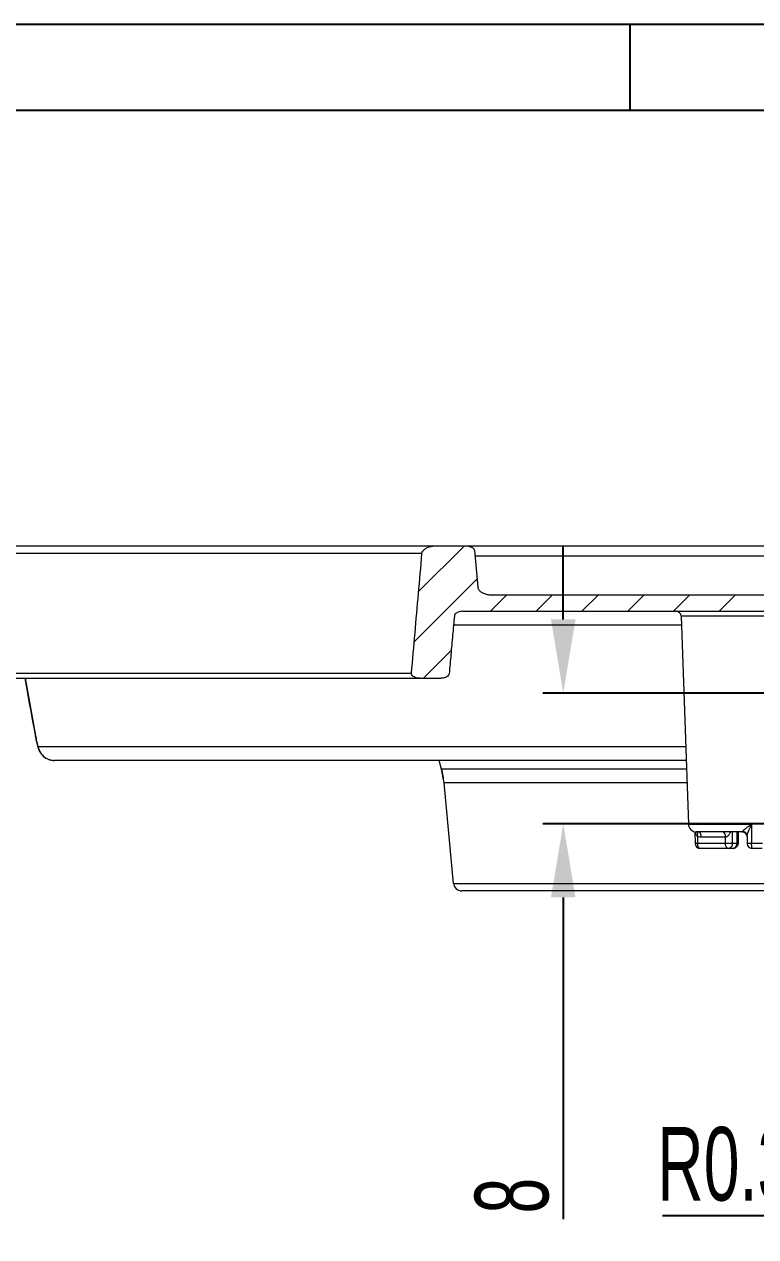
# Model space of a CAD drawing. Header units: millimetres. Extents: x 5536 to 6151, y 463 to 893.
# Drawn here: x 5654.8 to 5699.6, y 819.1 to 893.3 of the extents above; entities that cross this region are included whole.
import ezdxf

# ---------------------------------------------------------------- set-up
doc = ezdxf.new("R2010")
doc.units = ezdxf.units.MM
doc.header["$LTSCALE"] = 0.2
doc.layers.get('0').update_dxf_attribs({"lineweight": 18})
for name, color, linetype, lineweight in [('CAXA0層', 7, 'Continuous', 25), ('poumianxian', 2, 'Continuous', 18), ('图层2', 4, 'Continuous', 18)]:
    doc.layers.add(name, color=color, linetype=linetype, lineweight=lineweight)
doc.styles.add('標準', font='', dxfattribs={"width": 0.667})
doc.styles.get('標準').set_extended_font_data('pmingliu')
doc.dimstyles.new('222222', dxfattribs={"dimtxt": 4.5, "dimasz": 4.5, "dimexe": 1.25, "dimexo": 0.625, "dimtad": 1, "dimdsep": 46, "dimtxsty": '標準', "dimblk": '_CAXARROW', "dimcen": 0, "dimdle": 9, "dimclrd": 6, "dimclre": 6, "dimclrt": 2, "dimadec": 0, "dimazin": 0, "dimtfac": 0.707107, "dimtofl": 0, "dimtmove": 2, "dimatfit": 3, "dimfxl": 0, "dimfrac": 2, "dimtolj": 1, "dimarcsym": 0})
doc.dimstyles.new('zhijing', dxfattribs={"dimtxt": 4.5, "dimasz": 4.5, "dimexe": 1.25, "dimexo": 0.625, "dimtad": 1, "dimtoh": 1, "dimdsep": 46, "dimtxsty": '標準', "dimblk": '_CAXARROW', "dimcen": 0, "dimdle": 9, "dimclrd": 6, "dimclre": 6, "dimclrt": 2, "dimadec": 0, "dimazin": 0, "dimtfac": 0.707107, "dimtofl": 0, "dimtmove": 2, "dimatfit": 3, "dimfxl": 0, "dimfrac": 2, "dimtolj": 1, "dimarcsym": 0})

# ---------------------------------------------------------------- blocks, each defined once
blk = doc.blocks.new('*X27')
at = {"layer": 'poumianxian'}
for points in [[(5687.051, 856.893), (5688.551, 856.893), (5687.801, 852.393)], [(5687.051, 839.893), (5688.551, 839.893), (5687.801, 844.393)]]:
    blk.add_hatch(color=6, dxfattribs=at).paths.add_polyline_path(points, flags=0)
at = {"layer": 'poumianxian', "color": 6, "lineweight": -2}
for p, q in [((5687.801, 856.893), (5687.801, 861.393)), ((5712.736, 852.393), (5686.551, 852.393)), ((5712.236, 844.393), (5686.551, 844.393)), ((5687.801, 839.893), (5687.801, 820.209))]:
    blk.add_line(p, q, dxfattribs=at)
at = {"layer": 'poumianxian', "color": 2, "insert": (5684.671, 821.65), "char_height": 4.5, "width": 4.89845, "attachment_point": 5, "rotation": 90, "style": '標準'}
blk.add_mtext('\\T1.004;8', dxfattribs=at)
blk = doc.blocks.new('_CAXARROW')
blk.add_hatch(color=0).paths.add_polyline_path([(0, 0), (-1, 0.125), (-1, -0.125)], flags=0)
blk = doc.blocks.new('*X30')
at = {"layer": 'poumianxian'}
blk.add_hatch(color=6, dxfattribs=at).paths.add_polyline_path([(5707.474, 839.352), (5708.903, 838.894), (5709.564, 843.408)], flags=0)
at = {"layer": 'poumianxian', "color": 6, "lineweight": -2}
for p, q in [((5702.19, 820.436), (5708.188, 839.123)), ((5693.865, 820.436), (5702.19, 820.436))]:
    blk.add_line(p, q, dxfattribs=at)
at = {"layer": 'poumianxian', "color": 2, "insert": (5697.715, 823.566), "char_height": 4.5, "width": 23.09654, "attachment_point": 5, "style": '標準'}
blk.add_mtext('\\T1.004;R0.3', dxfattribs=at)
blk = doc.blocks.new('321')
at = {"layer": 'CAXA0層'}
for p, q in [((-584, 410), (0, 410)), ((-435.5, 410), (-435.5, 405)), ((-579, 405), (-5, 405))]:
    blk.add_line(p, q, dxfattribs=at)

msp = doc.modelspace()

# ---------------------------------------------------------------- linework, layer by layer
for p, q in [((5638.635, 861.393), (5681.853, 861.393)), ((5680, 861.393), (5681.853, 861.393)), ((5681.853, 861.393), (5779.048, 861.393)), ((5679.158, 860.919), (5638.136, 860.919)), ((5682.373, 861.109), (5682.577, 858.867)), ((5682.373, 861.109), (5682.577, 858.867)), ((5682.403, 860.777), (5779.004, 860.777)), ((5683.453, 858.393), (5739.661, 858.393)), ((5683.453, 858.393), (5759.161, 858.393)), ((5681.653, 857.393), (5708.224, 857.393)), ((5681.653, 857.393), (5694.714, 857.393)), ((5681.653, 857.393), (5708.224, 857.393)), ((5695.014, 857.104), (5695.458, 844.376)), ((5704.308, 857.104), (5695.014, 857.104)), ((5681.089, 856.567), (5695.032, 856.567)), ((5637.753, 853.609), (5678.517, 853.609)), ((5638.052, 853.293), (5680.31, 853.293)), ((5654.874, 853.293), (5655.511, 849.796)), ((5679.018, 853.293), (5680.31, 853.293)), ((5655.488, 849.92), (5655.488, 849.926)), ((5655.511, 849.796), (5655.546, 849.616)), ((5695.293, 849.1), (5655.675, 849.1)), ((5695.322, 848.273), (5656.659, 848.273)), ((5680.357, 847.734), (5680.212, 848.273)), ((5680.506, 846.907), (5680.357, 847.734)), ((5695.341, 847.734), (5680.357, 847.734)), ((5681.083, 840.751), (5680.506, 846.907)), ((5695.37, 846.907), (5680.506, 846.907)), ((5695.458, 844.376), (5699.326, 844.376)), ((5699.326, 844.376), (5699.326, 843.183)), ((5695.851, 843.914), (5695.873, 843.184)), ((5698.75, 843.893), (5695.96, 843.893)), ((5696.009, 843.639), (5696.023, 843.193)), ((5698.75, 843.893), (5696.082, 843.893)), ((5696.247, 843.593), (5697.732, 843.593)), ((5697.732, 843.193), (5697.732, 843.593)), ((5698.163, 843.193), (5698.163, 843.893)), ((5698.424, 843.893), (5698.424, 843.193)), ((5698.493, 843.882), (5698.493, 843.881)), ((5698.493, 843.881), (5698.493, 843.193)), ((5699.05, 843.639), (5699.05, 843.193)), ((5699.05, 843.593), (5699.05, 843.193)), ((5698.493, 843.193), (5696.023, 843.193)), ((5697.882, 842.893), (5696.173, 842.893)), ((5698.193, 842.893), (5696.173, 842.893)), ((5699.995, 843.183), (5699.326, 843.183)), ((5699.971, 842.893), (5699.35, 842.893)), ((5681.083, 840.751), (5798.238, 840.751)), ((5725.696, 840.293), (5681.586, 840.293))]:
    msp.add_line(p, q)
for points in [[(5655.546, 849.616), (5655.562, 849.533), (5655.578, 849.455), (5655.593, 849.383), (5655.607, 849.317), (5655.621, 849.256), (5655.634, 849.201), (5655.646, 849.15), (5655.658, 849.104), (5655.671, 849.059), (5655.685, 849.014), (5655.701, 848.967), (5655.72, 848.917), (5655.745, 848.859)], [(5655.745, 848.859), (5655.777, 848.796), (5655.816, 848.732), (5655.862, 848.667), (5655.916, 848.602), (5655.977, 848.541), (5656.045, 848.483), (5656.12, 848.431)], [(5656.12, 848.431), (5656.2, 848.385), (5656.285, 848.346), (5656.374, 848.315), (5656.467, 848.292), (5656.563, 848.278), (5656.659, 848.273)]]:
    msp.add_lwpolyline(points)
for centre, radius, start, end in [((5694.714, 857.093), 0.3, 1.99991, 90), ((5656.661, 849.273), 1.001, 189.98895, 234.53127), ((5656.654, 849.264), 0.989, 234.55253, 243.52557), ((5656.659, 849.276), 1.002, 243.57128, 252.67219), ((5656.664, 849.289), 1.016, 252.64562, 262.05656), ((5656.66, 849.258), 0.985, 262.04242, 269.9668), ((5675.527, 846.44), 5, 5.35976, 15), ((5695.958, 844.393), 0.5, 182, 270), ((5696.251, 844.248), 0.655, 248.29848, 252.14448), ((5696.247, 844.23), 0.636, 252.09948, 270.00183), ((5698.75, 843.593), 0.3, 360, 90), ((5698.75, 843.609), 0.314, 76.73005, 85.81687), ((5702.022, 842.805), 3.102, 158.75507, 159.39152), ((5696.173, 843.19), 0.297, 260.01851, 269.94458), ((5697.845, 843.193), 0.318, 350.68751, 359.97017), ((5698.192, 843.19), 0.296, 270.05862, 280.18225), ((5699.35, 843.193), 0.3, 180, 270), ((5681.586, 840.798), 0.505, 185.35976, 270), ((5681.586, 840.798), 0.505, 185.35976, 270)]:
    msp.add_arc(centre, radius, start, end)
for points, knots in [([(5679.158, 860.919), (5679.163, 860.976), (5679.209, 861.092), (5679.35, 861.224), (5679.539, 861.321), (5679.761, 861.38), (5679.919, 861.393), (5680, 861.393)], [0, 0, 0, 0, 11684.979309, 24651.923764, 39233.825883, 55174.041803, 71855.604754, 71855.604754, 71855.604754, 71855.604754]), ([(5679.158, 860.919), (5679.163, 860.976), (5679.209, 861.092), (5679.35, 861.224), (5679.539, 861.321), (5679.761, 861.38), (5679.919, 861.393), (5680, 861.393)], [0, 0, 0, 0, 11684.979309, 24651.923764, 39233.825883, 55174.041803, 71855.604754, 71855.604754, 71855.604754, 71855.604754]), ([(5681.853, 861.393), (5681.904, 861.393), (5682, 861.385), (5682.134, 861.35), (5682.249, 861.294), (5682.338, 861.217), (5682.37, 861.144), (5682.373, 861.109)], [0, 0, 0, 0, 17081.488545, 32535.718354, 46678.10079, 59814.271699, 71891.86082, 71891.86082, 71891.86082, 71891.86082]), ([(5681.853, 861.393), (5681.904, 861.393), (5682, 861.385), (5682.134, 861.35), (5682.249, 861.294), (5682.338, 861.217), (5682.37, 861.144), (5682.373, 861.109)], [0, 0, 0, 0, 17081.488545, 32535.718354, 46678.10079, 59814.271699, 71891.86082, 71891.86082, 71891.86082, 71891.86082]), ([(5678.517, 853.609), (5678.588, 854.423), (5678.731, 856.05), (5678.944, 858.487), (5679.087, 860.109), (5679.158, 860.919)], [0, 0, 0, 0, 15465.76316, 30888.589917, 46268.559982, 46268.559982, 46268.559982, 46268.559982]), ([(5678.517, 853.609), (5678.588, 854.423), (5678.731, 856.05), (5678.944, 858.487), (5679.087, 860.109), (5679.158, 860.919)], [0, 0, 0, 0, 15465.76316, 30888.589917, 46268.559982, 46268.559982, 46268.559982, 46268.559982]), ([(5682.577, 858.867), (5682.583, 858.808), (5682.635, 858.688), (5682.784, 858.559), (5682.977, 858.465), (5683.204, 858.407), (5683.367, 858.393), (5683.453, 858.393)], [0, 0, 0, 0, 11885.061364, 24914.539647, 39116.938429, 54706.600592, 71913.191933, 71913.191933, 71913.191933, 71913.191933]), ([(5682.577, 858.867), (5682.583, 858.808), (5682.635, 858.688), (5682.784, 858.559), (5682.977, 858.465), (5683.204, 858.407), (5683.367, 858.393), (5683.453, 858.393)], [0, 0, 0, 0, 11885.061364, 24914.539647, 39116.938429, 54706.600592, 71913.191933, 71913.191933, 71913.191933, 71913.191933]), ([(5681.138, 857.109), (5681.102, 856.717), (5681.032, 855.933), (5680.926, 854.756), (5680.856, 853.97), (5680.821, 853.578)], [0, 0, 0, 0, 15409.88691, 30841.388042, 46294.52344, 46294.52344, 46294.52344, 46294.52344]), ([(5681.138, 857.109), (5681.102, 856.717), (5681.032, 855.933), (5680.926, 854.756), (5680.856, 853.97), (5680.821, 853.578)], [0, 0, 0, 0, 15409.88691, 30841.388042, 46294.52344, 46294.52344, 46294.52344, 46294.52344]), ([(5681.653, 857.393), (5681.603, 857.393), (5681.507, 857.385), (5681.373, 857.35), (5681.26, 857.294), (5681.172, 857.216), (5681.141, 857.144), (5681.138, 857.109)], [0, 0, 0, 0, 17058.655874, 32508.207438, 46656.531117, 59801.439473, 71900.43716, 71900.43716, 71900.43716, 71900.43716]), ([(5681.653, 857.393), (5681.603, 857.393), (5681.507, 857.385), (5681.373, 857.35), (5681.26, 857.294), (5681.172, 857.216), (5681.141, 857.144), (5681.138, 857.109)], [0, 0, 0, 0, 17058.655874, 32508.207438, 46656.531117, 59801.439473, 71900.43716, 71900.43716, 71900.43716, 71900.43716]), ([(5655.488, 849.926), (5655.309, 850.902), (5655.104, 852.025), (5654.901, 853.147), (5654.874, 853.293)], [0, 0, 0, 0, 28664.083769, 32947.050368, 32947.050368, 32947.050368, 32947.050368]), ([(5679.018, 853.293), (5678.968, 853.293), (5678.871, 853.302), (5678.734, 853.34), (5678.617, 853.404), (5678.533, 853.495), (5678.514, 853.573), (5678.517, 853.609)], [0, 0, 0, 0, 16307.942506, 32176.000135, 46828.679146, 59984.491175, 71883.969803, 71883.969803, 71883.969803, 71883.969803]), ([(5679.018, 853.293), (5678.968, 853.293), (5678.871, 853.302), (5678.734, 853.34), (5678.617, 853.404), (5678.533, 853.495), (5678.514, 853.573), (5678.517, 853.609)], [0, 0, 0, 0, 16307.942506, 32176.000135, 46828.679146, 59984.491175, 71883.969803, 71883.969803, 71883.969803, 71883.969803]), ([(5680.821, 853.578), (5680.818, 853.542), (5680.787, 853.47), (5680.699, 853.392), (5680.586, 853.336), (5680.454, 853.301), (5680.359, 853.293), (5680.31, 853.293)], [0, 0, 0, 0, 12149.605993, 25349.13297, 39567.17694, 55062.004375, 71909.720894, 71909.720894, 71909.720894, 71909.720894]), ([(5680.821, 853.578), (5680.818, 853.542), (5680.787, 853.47), (5680.699, 853.392), (5680.586, 853.336), (5680.454, 853.301), (5680.359, 853.293), (5680.31, 853.293)], [0, 0, 0, 0, 12149.605993, 25349.13297, 39567.17694, 55062.004375, 71909.720894, 71909.720894, 71909.720894, 71909.720894]), ([(5655.675, 849.1), (5655.654, 849.099), (5655.648, 849.22), (5655.592, 849.35), (5655.547, 849.625), (5655.508, 849.817), (5655.488, 849.926)], [0, 0, 0, 0, 4537.310843, 16842.773581, 35543.280633, 58453.978303, 58453.978303, 58453.978303, 58453.978303]), ([(5698.779, 843.934), (5698.781, 843.936), (5698.788, 843.948), (5698.806, 843.969), (5698.838, 844), (5698.88, 844.038), (5698.912, 844.065), (5698.929, 844.079)], [0, 0, 0, 0, 2866.158386, 13966.718458, 29194.488524, 48698.263606, 72198.467901, 72198.467901, 72198.467901, 72198.467901]), ([(5698.929, 844.079), (5698.942, 844.089), (5698.969, 844.111), (5699.013, 844.145), (5699.044, 844.169), (5699.061, 844.181)], [0, 0, 0, 0, 13558.052222, 29010.462285, 46490.729463, 46490.729463, 46490.729463, 46490.729463]), ([(5699.061, 844.181), (5699.079, 844.195), (5699.119, 844.225), (5699.182, 844.271), (5699.252, 844.322), (5699.301, 844.357), (5699.326, 844.376)], [0, 0, 0, 0, 12566.122431, 26558.44447, 42018.201092, 58953.518662, 58953.518662, 58953.518662, 58953.518662]), ([(5699.131, 843.929), (5699.134, 843.935), (5699.143, 843.959), (5699.161, 844.004), (5699.187, 844.065), (5699.216, 844.133), (5699.249, 844.208), (5699.286, 844.289), (5699.313, 844.346), (5699.326, 844.376)], [0, 0, 0, 0, 3680.86904, 15613.232014, 28967.886204, 43818.406677, 60231.623197, 78255.396889, 97912.544918, 97912.544918, 97912.544918, 97912.544918]), ([(5695.869, 843.902), (5695.872, 843.887), (5695.88, 843.855), (5695.897, 843.805), (5695.922, 843.748), (5695.958, 843.69), (5695.99, 843.655), (5696.009, 843.639)], [0, 0, 0, 0, 10392.479142, 23767.664467, 38259.950217, 54420.808162, 72159.818978, 72159.818978, 72159.818978, 72159.818978]), ([(5696.009, 843.639), (5696.022, 843.683), (5696.036, 843.762), (5696.028, 843.854), (5696.005, 843.888), (5696.001, 843.893)], [0, 0, 0, 0, 24428.420779, 43008.113877, 46465.853265, 46465.853265, 46465.853265, 46465.853265]), ([(5696.247, 843.593), (5696.247, 843.644), (5696.235, 843.735), (5696.191, 843.848), (5696.126, 843.893), (5696.097, 843.893)], [0, 0, 0, 0, 19577.928936, 35459.736423, 46467.384501, 46467.384501, 46467.384501, 46467.384501]), ([(5697.732, 843.593), (5697.731, 843.644), (5697.717, 843.736), (5697.665, 843.85), (5697.597, 843.893), (5697.567, 843.893)], [0, 0, 0, 0, 19217.602134, 35059.993154, 46480.066749, 46480.066749, 46480.066749, 46480.066749]), ([(5697.732, 843.593), (5697.744, 843.594), (5697.77, 843.598), (5697.812, 843.612), (5697.84, 843.628), (5697.854, 843.638)], [0, 0, 0, 0, 12670.022574, 27867.071879, 46481.964014, 46481.964014, 46481.964014, 46481.964014]), ([(5697.854, 843.638), (5697.871, 843.65), (5697.907, 843.681), (5697.955, 843.739), (5698, 843.811), (5698.025, 843.865), (5698.038, 843.893)], [0, 0, 0, 0, 11929.505585, 25936.750685, 41580.317434, 58942.334958, 58942.334958, 58942.334958, 58942.334958]), ([(5698.75, 843.893), (5698.757, 843.893), (5698.767, 843.902), (5698.768, 843.914), (5698.766, 843.916)], [0, 0, 0, 0, 23189.174242, 33242.428841, 33242.428841, 33242.428841, 33242.428841]), ([(5699.05, 843.639), (5699.05, 843.686), (5699.024, 843.782), (5698.93, 843.876), (5698.854, 843.907), (5698.822, 843.914)], [0, 0, 0, 0, 17066.651468, 34532.574699, 46491.029707, 46491.029707, 46491.029707, 46491.029707]), ([(5699.053, 843.671), (5699.055, 843.685), (5699.061, 843.716), (5699.074, 843.768), (5699.094, 843.829), (5699.11, 843.873), (5699.119, 843.897)], [0, 0, 0, 0, 10494.401415, 23828.767886, 40062.306875, 58954.848373, 58954.848373, 58954.848373, 58954.848373]), ([(5696.023, 843.193), (5695.998, 843.192), (5695.953, 843.193), (5695.907, 843.183), (5695.877, 843.189), (5695.873, 843.184)], [0, 0, 0, 0, 23111.883557, 40121.9306, 46467.089894, 46467.089894, 46467.089894, 46467.089894]), ([(5695.873, 843.184), (5695.874, 843.133), (5695.904, 843.031), (5696.006, 842.932), (5696.088, 842.904), (5696.121, 842.898)], [0, 0, 0, 0, 17443.214245, 34795.457035, 46467.171712, 46467.171712, 46467.171712, 46467.171712]), ([(5696.173, 842.893), (5696.144, 842.893), (5696.078, 842.939), (5696.035, 843.052), (5696.023, 843.144), (5696.023, 843.193)], [0, 0, 0, 0, 11135.856268, 27241.08991, 46468.804873, 46468.804873, 46468.804873, 46468.804873]), ([(5697.882, 842.893), (5697.853, 842.893), (5697.787, 842.94), (5697.744, 843.053), (5697.732, 843.144), (5697.732, 843.193)], [0, 0, 0, 0, 11237.471876, 27509.721761, 46483.47172, 46483.47172, 46483.47172, 46483.47172]), ([(5697.882, 842.893), (5697.932, 842.893), (5698.034, 842.923), (5698.127, 843.028), (5698.153, 843.109), (5698.159, 843.142)], [0, 0, 0, 0, 17244.418295, 34989.773063, 46485.462899, 46485.462899, 46485.462899, 46485.462899]), ([(5698.193, 842.893), (5698.234, 842.893), (5698.324, 842.928), (5698.406, 843.046), (5698.424, 843.144), (5698.424, 843.193)], [0, 0, 0, 0, 14004.66807, 29864.807864, 46487.97927, 46487.97927, 46487.97927, 46487.97927]), ([(5698.493, 843.193), (5698.493, 843.141), (5698.465, 843.036), (5698.362, 842.934), (5698.279, 842.904), (5698.245, 842.898)], [0, 0, 0, 0, 17417.183489, 34806.587031, 46488.073007, 46488.073007, 46488.073007, 46488.073007]), ([(5699.326, 843.183), (5699.295, 843.183), (5699.235, 843.185), (5699.149, 843.181), (5699.096, 843.197), (5699.055, 843.183), (5699.051, 843.19)], [0, 0, 0, 0, 20041.783657, 38933.369042, 53348.411834, 58957.948238, 58957.948238, 58957.948238, 58957.948238]), ([(5699.35, 842.893), (5699.337, 842.893), (5699.342, 842.97), (5699.324, 843.044), (5699.326, 843.135), (5699.326, 843.183)], [0, 0, 0, 0, 6539.224271, 23715.393203, 46496.964294, 46496.964294, 46496.964294, 46496.964294])]:
    msp.add_open_spline(points, degree=3, knots=knots)
for points in [[(5698.773, 843.922), (5698.775, 843.926), (5698.777, 843.93), (5698.779, 843.934)], [(5699.05, 843.639), (5699.05, 843.65), (5699.051, 843.66), (5699.053, 843.671)]]:
    msp.add_open_spline(points, degree=3)
at = {"layer": '图层2'}
for p, q in [((5678.954, 858.596), (5681.751, 861.393)), ((5678.685, 855.528), (5682.531, 859.374)), ((5683.349, 857.393), (5684.349, 858.393)), ((5686.149, 857.393), (5687.149, 858.393)), ((5688.948, 857.393), (5689.948, 858.393)), ((5691.747, 857.393), (5692.747, 858.393)), ((5694.546, 857.393), (5695.546, 858.393)), ((5697.345, 857.393), (5698.345, 858.393)), ((5679.249, 853.293), (5680.947, 854.991))]:
    msp.add_line(p, q, dxfattribs=at)

# ---------------------------------------------------------------- block references
at = {"xscale": 1.050000000000011, "yscale": 1.050000000000001, "zscale": 1.05}
msp.add_blockref('321', (6149.144, 462.804), dxfattribs=at)

# ---------------------------------------------------------------- dimensions: what is measured, and where the dimension line sits
at = {"layer": 'poumianxian'}
dim = msp.add_linear_dim(base=(5687.801, 844.393), p1=(5713.361, 852.393), p2=(5712.861, 844.393), angle=90, text='8', dimstyle='222222', override={"dimsah": 1, "dimtfill": 1}, dxfattribs=at)
dim.commit()
dim.dimension.update_dxf_attribs({"geometry": '*X27', "text_midpoint": (5687.801, 821.65)})
dim = msp.add_radius_dim(center=(5709.656, 843.693), mpoint=(5709.564, 843.408), dimstyle='zhijing', override={"dimpost": 'R<>', "dimsah": 1, "dimtfill": 1, "dimtzin": 8}, dxfattribs=at)
dim.commit()
dim.dimension.update_dxf_attribs({"geometry": '*X30', "text_midpoint": (5701.772, 819.134)})

doc.saveas('drawing.dxf')
